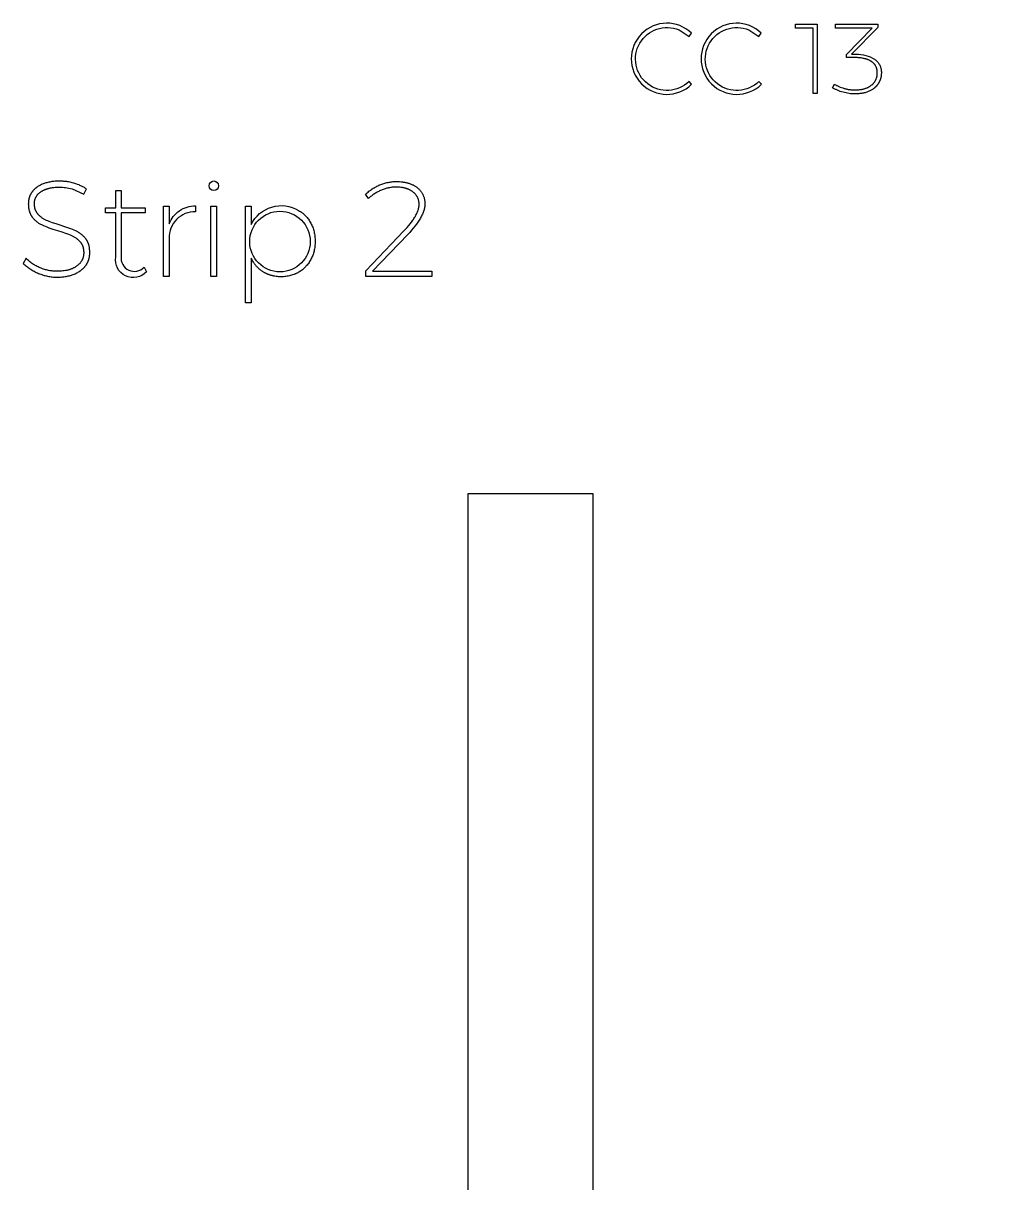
# Model space of a CAD drawing. Header units: millimetres. Extents: x -1043 to -744, y -1370 to -1206.
# Drawn here: x -899.46 to -868.99, y -1327.56 to -1291.02 of the extents above; entities that cross this region are included whole.
import ezdxf

# ---------------------------------------------------------------- set-up
doc = ezdxf.new("R2010")
doc.units = ezdxf.units.MM
doc.header["$MEASUREMENT"] = 0
doc.layers.add('Electronics$ENGRAVE1', color=5, linetype='Continuous', true_color=0x0000ff)

msp = doc.modelspace()

# ---------------------------------------------------------------- linework, layer by layer
at = {"layer": 'Electronics$ENGRAVE1'}
for points in [[(-878.786, -1291.236), (-878.47, -1291.437), (-878.392, -1291.337, 2.359226), (-878.389, -1292.948), (-878.47, -1292.857, -1.864699)], [(-876.586, -1291.236), (-876.27, -1291.437), (-876.192, -1291.337, 2.359226), (-876.189, -1292.948), (-876.27, -1292.857, -1.864699)], [(-872.624, -1292.16), (-872.611, -1292.169), (-872.598, -1292.179), (-872.586, -1292.189), (-872.574, -1292.2), (-872.562, -1292.21), (-872.551, -1292.221), (-872.54, -1292.232), (-872.53, -1292.243), (-872.52, -1292.255), (-872.51, -1292.266), (-872.501, -1292.278), (-872.493, -1292.29), (-872.484, -1292.303), (-872.477, -1292.315), (-872.469, -1292.328), (-872.462, -1292.341), (-872.456, -1292.354), (-872.45, -1292.368), (-872.444, -1292.381), (-872.439, -1292.395), (-872.434, -1292.409), (-872.429, -1292.424), (-872.425, -1292.438), (-872.422, -1292.453), (-872.419, -1292.468), (-872.416, -1292.483), (-872.413, -1292.499), (-872.412, -1292.514), (-872.41, -1292.53), (-872.409, -1292.546), (-872.408, -1292.562), (-872.408, -1292.579), (-872.409, -1292.603), (-872.41, -1292.628), (-872.412, -1292.651), (-872.414, -1292.675), (-872.416, -1292.686), (-872.418, -1292.698), (-872.42, -1292.709), (-872.422, -1292.721), (-872.425, -1292.732), (-872.427, -1292.743), (-872.43, -1292.754), (-872.433, -1292.765), (-872.436, -1292.776), (-872.44, -1292.787), (-872.444, -1292.798), (-872.447, -1292.808), (-872.451, -1292.819), (-872.456, -1292.829), (-872.46, -1292.84), (-872.465, -1292.85), (-872.469, -1292.86), (-872.474, -1292.87), (-872.479, -1292.88), (-872.485, -1292.89), (-872.49, -1292.9), (-872.496, -1292.91), (-872.502, -1292.92), (-872.508, -1292.929), (-872.515, -1292.939), (-872.521, -1292.948), (-872.528, -1292.958), (-872.535, -1292.967), (-872.542, -1292.976), (-872.549, -1292.984), (-872.556, -1292.993), (-872.564, -1293.002), (-872.572, -1293.01), (-872.579, -1293.019), (-872.588, -1293.027), (-872.596, -1293.035), (-872.604, -1293.043), (-872.613, -1293.05), (-872.621, -1293.058), (-872.63, -1293.066), (-872.639, -1293.073), (-872.649, -1293.08), (-872.658, -1293.087), (-872.668, -1293.094), (-872.687, -1293.108), (-872.708, -1293.121), (-872.729, -1293.133), (-872.751, -1293.145), (-872.773, -1293.156), (-872.796, -1293.167), (-872.82, -1293.177), (-872.844, -1293.187), (-872.869, -1293.196), (-872.894, -1293.204), (-872.92, -1293.212), (-872.946, -1293.219), (-872.973, -1293.225), (-873, -1293.231), (-873.028, -1293.236), (-873.057, -1293.24), (-873.085, -1293.243), (-873.115, -1293.246), (-873.145, -1293.249), (-873.175, -1293.25), (-873.206, -1293.251), (-873.238, -1293.252), (-873.285, -1293.251), (-873.333, -1293.248), (-873.38, -1293.244), (-873.428, -1293.238), (-873.476, -1293.231), (-873.523, -1293.222), (-873.57, -1293.211), (-873.618, -1293.199), (-873.664, -1293.185), (-873.71, -1293.17), (-873.753, -1293.153), (-873.775, -1293.145), (-873.796, -1293.136), (-873.816, -1293.127), (-873.837, -1293.117), (-873.857, -1293.108), (-873.876, -1293.098), (-873.895, -1293.087), (-873.914, -1293.077), (-873.933, -1293.066), (-873.951, -1293.055), (-873.888, -1292.942), (-873.872, -1292.952), (-873.855, -1292.963), (-873.838, -1292.972), (-873.82, -1292.982), (-873.802, -1292.991), (-873.784, -1293), (-873.766, -1293.009), (-873.747, -1293.018), (-873.728, -1293.026), (-873.709, -1293.034), (-873.669, -1293.049), (-873.628, -1293.063), (-873.586, -1293.076), (-873.565, -1293.083), (-873.544, -1293.088), (-873.522, -1293.094), (-873.501, -1293.098), (-873.479, -1293.103), (-873.458, -1293.107), (-873.436, -1293.111), (-873.415, -1293.114), (-873.393, -1293.117), (-873.371, -1293.12), (-873.35, -1293.122), (-873.328, -1293.123), (-873.306, -1293.125), (-873.284, -1293.126), (-873.263, -1293.126), (-873.241, -1293.127), (-873.2, -1293.126), (-873.161, -1293.124), (-873.123, -1293.121), (-873.086, -1293.117), (-873.068, -1293.115), (-873.051, -1293.112), (-873.033, -1293.109), (-873.016, -1293.106), (-872.999, -1293.102), (-872.982, -1293.098), (-872.965, -1293.094), (-872.949, -1293.09), (-872.933, -1293.085), (-872.918, -1293.08), (-872.902, -1293.075), (-872.887, -1293.069), (-872.872, -1293.063), (-872.857, -1293.057), (-872.843, -1293.051), (-872.829, -1293.044), (-872.815, -1293.037), (-872.802, -1293.029), (-872.788, -1293.022), (-872.775, -1293.014), (-872.763, -1293.006), (-872.75, -1292.997), (-872.738, -1292.989), (-872.726, -1292.979), (-872.714, -1292.97), (-872.703, -1292.961), (-872.692, -1292.951), (-872.681, -1292.941), (-872.671, -1292.931), (-872.662, -1292.921), (-872.652, -1292.911), (-872.643, -1292.9), (-872.634, -1292.889), (-872.626, -1292.878), (-872.618, -1292.867), (-872.61, -1292.856), (-872.603, -1292.844), (-872.596, -1292.833), (-872.59, -1292.821), (-872.584, -1292.809), (-872.578, -1292.797), (-872.573, -1292.784), (-872.568, -1292.772), (-872.563, -1292.759), (-872.559, -1292.746), (-872.555, -1292.733), (-872.551, -1292.72), (-872.548, -1292.706), (-872.546, -1292.692), (-872.543, -1292.678), (-872.541, -1292.664), (-872.539, -1292.65), (-872.538, -1292.636), (-872.537, -1292.621), (-872.537, -1292.606), (-872.537, -1292.591), (-872.537, -1292.577), (-872.537, -1292.562), (-872.538, -1292.548), (-872.539, -1292.534), (-872.541, -1292.52), (-872.543, -1292.506), (-872.545, -1292.493), (-872.548, -1292.48), (-872.551, -1292.467), (-872.555, -1292.454), (-872.559, -1292.441), (-872.563, -1292.429), (-872.567, -1292.417), (-872.572, -1292.405), (-872.577, -1292.394), (-872.583, -1292.382), (-872.589, -1292.371), (-872.595, -1292.36), (-872.602, -1292.349), (-872.609, -1292.339), (-872.617, -1292.328), (-872.625, -1292.318), (-872.633, -1292.309), (-872.641, -1292.299), (-872.65, -1292.29), (-872.659, -1292.28), (-872.669, -1292.271), (-872.679, -1292.263), (-872.689, -1292.254), (-872.7, -1292.246), (-872.711, -1292.238), (-872.723, -1292.23), (-872.735, -1292.222), (-872.747, -1292.215), (-872.759, -1292.208), (-872.772, -1292.201), (-872.785, -1292.194), (-872.798, -1292.188), (-872.811, -1292.182), (-872.825, -1292.176), (-872.839, -1292.17), (-872.854, -1292.165), (-872.869, -1292.16), (-872.884, -1292.155), (-872.899, -1292.15), (-872.915, -1292.145), (-872.931, -1292.141), (-872.947, -1292.137), (-872.963, -1292.134), (-872.98, -1292.13), (-873.015, -1292.124), (-873.05, -1292.118), (-873.087, -1292.114), (-873.125, -1292.111), (-873.165, -1292.108), (-873.205, -1292.107), (-873.247, -1292.106), (-873.51, -1292.106), (-873.51, -1292.006), (-872.696, -1291.183), (-873.851, -1291.183), (-873.851, -1291.055), (-872.521, -1291.055), (-872.521, -1291.155), (-873.347, -1291.997), (-873.206, -1292, -0.151558)], [(-895.572, -1298.854, -0.750475), (-896.541, -1298.393), (-896.541, -1296.994), (-896.865, -1296.994), (-896.865, -1296.84), (-896.541, -1296.84), (-896.541, -1296.29), (-896.37, -1296.29), (-896.37, -1296.84), (-895.615, -1296.84), (-895.615, -1296.994), (-896.37, -1296.994), (-896.37, -1298.372, 0.724121), (-895.641, -1298.709)], [(-894.533, -1296.932, -0.144787), (-894.023, -1296.78), (-894.023, -1296.964, 0.435043), (-894.851, -1297.805), (-894.851, -1299.008), (-895.03, -1299.008), (-895.03, -1296.785), (-894.851, -1296.785), (-894.851, -1297.344, -0.153652)], [(-890.774, -1296.923), (-890.743, -1296.942), (-890.714, -1296.961), (-890.685, -1296.981), (-890.658, -1297.002), (-890.644, -1297.012), (-890.631, -1297.023), (-890.618, -1297.035), (-890.605, -1297.046), (-890.592, -1297.058), (-890.58, -1297.07), (-890.567, -1297.082), (-890.555, -1297.094), (-890.544, -1297.106), (-890.532, -1297.119), (-890.521, -1297.132), (-890.509, -1297.145), (-890.488, -1297.172), (-890.467, -1297.2), (-890.447, -1297.229), (-890.428, -1297.258), (-890.409, -1297.289), (-890.392, -1297.32), (-890.375, -1297.352), (-890.36, -1297.385), (-890.345, -1297.418), (-890.332, -1297.452), (-890.32, -1297.486), (-890.308, -1297.52), (-890.298, -1297.556), (-890.289, -1297.592), (-890.281, -1297.628), (-890.274, -1297.665), (-890.268, -1297.703), (-890.264, -1297.741), (-890.26, -1297.779), (-890.257, -1297.818), (-890.256, -1297.858), (-890.255, -1297.898), (-890.256, -1297.938), (-890.257, -1297.977), (-890.26, -1298.016), (-890.264, -1298.054), (-890.268, -1298.092), (-890.274, -1298.129), (-890.281, -1298.166), (-890.289, -1298.202), (-890.298, -1298.238), (-890.308, -1298.273), (-890.32, -1298.307), (-890.332, -1298.341), (-890.345, -1298.375), (-890.36, -1298.408), (-890.375, -1298.44), (-890.392, -1298.472), (-890.409, -1298.504), (-890.427, -1298.534), (-890.447, -1298.564), (-890.467, -1298.592), (-890.487, -1298.62), (-890.509, -1298.647), (-890.532, -1298.673), (-890.543, -1298.686), (-890.555, -1298.699), (-890.567, -1298.711), (-890.579, -1298.723), (-890.591, -1298.735), (-890.604, -1298.746), (-890.617, -1298.758), (-890.63, -1298.769), (-890.657, -1298.791), (-890.684, -1298.812), (-890.712, -1298.832), (-890.741, -1298.851), (-890.771, -1298.869), (-890.787, -1298.878), (-890.802, -1298.887), (-890.818, -1298.895), (-890.833, -1298.903), (-890.849, -1298.91), (-890.865, -1298.918), (-890.881, -1298.925), (-890.897, -1298.932), (-890.914, -1298.938), (-890.93, -1298.945), (-890.963, -1298.956), (-890.997, -1298.967), (-891.032, -1298.976), (-891.067, -1298.985), (-891.102, -1298.992), (-891.138, -1298.998), (-891.175, -1299.003), (-891.212, -1299.007), (-891.249, -1299.01), (-891.288, -1299.012), (-891.326, -1299.012), (-891.366, -1299.012), (-891.406, -1299.01), (-891.445, -1299.007), (-891.483, -1299.002), (-891.521, -1298.997), (-891.558, -1298.99), (-891.577, -1298.986), (-891.595, -1298.982), (-891.613, -1298.978), (-891.631, -1298.973), (-891.649, -1298.968), (-891.666, -1298.963), (-891.684, -1298.957), (-891.701, -1298.951), (-891.718, -1298.945), (-891.735, -1298.939), (-891.752, -1298.932), (-891.768, -1298.925), (-891.785, -1298.917), (-891.801, -1298.909), (-891.817, -1298.901), (-891.833, -1298.893), (-891.849, -1298.884), (-891.865, -1298.875), (-891.881, -1298.866), (-891.896, -1298.856), (-891.911, -1298.847), (-891.926, -1298.837), (-891.941, -1298.826), (-891.955, -1298.816), (-891.97, -1298.805), (-891.984, -1298.794), (-891.998, -1298.783), (-892.011, -1298.771), (-892.025, -1298.76), (-892.038, -1298.748), (-892.051, -1298.735), (-892.063, -1298.723), (-892.076, -1298.711), (-892.088, -1298.698), (-892.1, -1298.685), (-892.112, -1298.671), (-892.124, -1298.658), (-892.135, -1298.644), (-892.146, -1298.63), (-892.157, -1298.616), (-892.167, -1298.601), (-892.178, -1298.587), (-892.188, -1298.572), (-892.198, -1298.557), (-892.217, -1298.526), (-892.235, -1298.494), (-892.253, -1298.461), (-892.269, -1298.428), (-892.269, -1299.836), (-892.449, -1299.836), (-892.449, -1296.785), (-892.269, -1296.785), (-892.269, -1297.369, -0.441654)]]:
    msp.add_lwpolyline(points, format="xyb", close=True, dxfattribs=at)
for points in [[(-875.118, -1291.055), (-874.43, -1291.055), (-874.43, -1293.242), (-874.558, -1293.242), (-874.558, -1291.183), (-875.118, -1291.183)], [(-897.911, -1296.243), (-897.54, -1296.405), (-897.459, -1296.243), (-897.48, -1296.229), (-897.502, -1296.216), (-897.525, -1296.203), (-897.547, -1296.19), (-897.571, -1296.178), (-897.595, -1296.166), (-897.619, -1296.154), (-897.644, -1296.143), (-897.669, -1296.132), (-897.694, -1296.121), (-897.747, -1296.101), (-897.801, -1296.083), (-897.858, -1296.066), (-897.915, -1296.05), (-897.972, -1296.037), (-898.028, -1296.025), (-898.057, -1296.02), (-898.085, -1296.016), (-898.114, -1296.012), (-898.142, -1296.009), (-898.17, -1296.006), (-898.199, -1296.004), (-898.227, -1296.002), (-898.255, -1296), (-898.284, -1296), (-898.312, -1295.999), (-898.348, -1296), (-898.384, -1296.001), (-898.418, -1296.002), (-898.453, -1296.005), (-898.487, -1296.008), (-898.52, -1296.012), (-898.553, -1296.016), (-898.586, -1296.021), (-898.618, -1296.027), (-898.649, -1296.034), (-898.68, -1296.041), (-898.71, -1296.049), (-898.74, -1296.057), (-898.769, -1296.066), (-898.798, -1296.076), (-898.826, -1296.087), (-898.854, -1296.098), (-898.881, -1296.11), (-898.907, -1296.122), (-898.932, -1296.135), (-898.956, -1296.149), (-898.98, -1296.163), (-899.003, -1296.178), (-899.014, -1296.185), (-899.025, -1296.193), (-899.035, -1296.201), (-899.046, -1296.209), (-899.056, -1296.217), (-899.066, -1296.225), (-899.076, -1296.234), (-899.086, -1296.242), (-899.095, -1296.251), (-899.105, -1296.26), (-899.114, -1296.269), (-899.123, -1296.278), (-899.131, -1296.288), (-899.14, -1296.297), (-899.148, -1296.307), (-899.156, -1296.317), (-899.164, -1296.326), (-899.172, -1296.337), (-899.179, -1296.347), (-899.187, -1296.357), (-899.194, -1296.367), (-899.2, -1296.378), (-899.207, -1296.388), (-899.213, -1296.399), (-899.219, -1296.41), (-899.225, -1296.421), (-899.231, -1296.432), (-899.236, -1296.443), (-899.241, -1296.454), (-899.246, -1296.465), (-899.251, -1296.477), (-899.255, -1296.488), (-899.259, -1296.5), (-899.263, -1296.511), (-899.267, -1296.523), (-899.27, -1296.535), (-899.273, -1296.547), (-899.276, -1296.559), (-899.279, -1296.571), (-899.282, -1296.584), (-899.284, -1296.596), (-899.286, -1296.609), (-899.288, -1296.621), (-899.289, -1296.634), (-899.291, -1296.647), (-899.292, -1296.66), (-899.292, -1296.672), (-899.293, -1296.686), (-899.293, -1296.699), (-899.294, -1296.712), (-899.293, -1296.744), (-899.292, -1296.776), (-899.289, -1296.806), (-899.287, -1296.821), (-899.286, -1296.836), (-899.284, -1296.851), (-899.281, -1296.865), (-899.279, -1296.879), (-899.276, -1296.893), (-899.273, -1296.907), (-899.269, -1296.921), (-899.266, -1296.935), (-899.262, -1296.948), (-899.258, -1296.961), (-899.254, -1296.974), (-899.249, -1296.987), (-899.244, -1296.999), (-899.239, -1297.011), (-899.234, -1297.024), (-899.228, -1297.036), (-899.223, -1297.047), (-899.217, -1297.059), (-899.21, -1297.07), (-899.204, -1297.081), (-899.197, -1297.092), (-899.19, -1297.103), (-899.183, -1297.114), (-899.175, -1297.124), (-899.168, -1297.135), (-899.152, -1297.154), (-899.135, -1297.174), (-899.118, -1297.193), (-899.101, -1297.211), (-899.084, -1297.228), (-899.065, -1297.245), (-899.047, -1297.261), (-899.028, -1297.277), (-899.008, -1297.292), (-898.989, -1297.306), (-898.968, -1297.32), (-898.948, -1297.333), (-898.926, -1297.346), (-898.905, -1297.358), (-898.883, -1297.369), (-898.86, -1297.38), (-898.813, -1297.401), (-898.762, -1297.422), (-898.707, -1297.444), (-898.648, -1297.466), (-898.518, -1297.511), (-898.372, -1297.557), (-898.242, -1297.597), (-898.126, -1297.636), (-898.023, -1297.674), (-897.977, -1297.692), (-897.934, -1297.711), (-897.914, -1297.72), (-897.894, -1297.73), (-897.875, -1297.74), (-897.856, -1297.75), (-897.837, -1297.762), (-897.819, -1297.773), (-897.801, -1297.785), (-897.783, -1297.798), (-897.766, -1297.81), (-897.75, -1297.824), (-897.734, -1297.838), (-897.718, -1297.852), (-897.703, -1297.867), (-897.688, -1297.882), (-897.673, -1297.897), (-897.659, -1297.913), (-897.652, -1297.922), (-897.646, -1297.93), (-897.639, -1297.938), (-897.633, -1297.947), (-897.627, -1297.956), (-897.621, -1297.965), (-897.616, -1297.974), (-897.611, -1297.983), (-897.605, -1297.993), (-897.601, -1298.002), (-897.596, -1298.012), (-897.591, -1298.022), (-897.587, -1298.032), (-897.583, -1298.042), (-897.579, -1298.053), (-897.576, -1298.063), (-897.573, -1298.074), (-897.569, -1298.085), (-897.566, -1298.096), (-897.564, -1298.107), (-897.561, -1298.118), (-897.559, -1298.13), (-897.557, -1298.141), (-897.555, -1298.153), (-897.553, -1298.165), (-897.552, -1298.177), (-897.551, -1298.189), (-897.55, -1298.202), (-897.549, -1298.214), (-897.549, -1298.227), (-897.548, -1298.253), (-897.548, -1298.269), (-897.549, -1298.286), (-897.55, -1298.302), (-897.552, -1298.318), (-897.554, -1298.334), (-897.556, -1298.35), (-897.559, -1298.365), (-897.562, -1298.38), (-897.566, -1298.395), (-897.57, -1298.41), (-897.575, -1298.425), (-897.58, -1298.439), (-897.585, -1298.453), (-897.591, -1298.467), (-897.598, -1298.481), (-897.605, -1298.494), (-897.612, -1298.508), (-897.62, -1298.521), (-897.628, -1298.533), (-897.636, -1298.546), (-897.646, -1298.559), (-897.655, -1298.571), (-897.665, -1298.583), (-897.675, -1298.595), (-897.686, -1298.606), (-897.697, -1298.618), (-897.709, -1298.629), (-897.721, -1298.64), (-897.734, -1298.651), (-897.747, -1298.661), (-897.76, -1298.671), (-897.774, -1298.681), (-897.789, -1298.691), (-897.803, -1298.701), (-897.818, -1298.71), (-897.833, -1298.719), (-897.849, -1298.728), (-897.865, -1298.736), (-897.881, -1298.744), (-897.898, -1298.751), (-897.914, -1298.759), (-897.932, -1298.766), (-897.949, -1298.773), (-897.967, -1298.779), (-897.985, -1298.785), (-898.003, -1298.791), (-898.022, -1298.796), (-898.041, -1298.801), (-898.06, -1298.806), (-898.08, -1298.811), (-898.1, -1298.815), (-898.12, -1298.819), (-898.162, -1298.826), (-898.205, -1298.831), (-898.249, -1298.836), (-898.294, -1298.839), (-898.341, -1298.841), (-898.389, -1298.841), (-898.422, -1298.841), (-898.455, -1298.84), (-898.488, -1298.838), (-898.521, -1298.835), (-898.554, -1298.831), (-898.587, -1298.826), (-898.62, -1298.821), (-898.653, -1298.814), (-898.686, -1298.807), (-898.72, -1298.799), (-898.753, -1298.79), (-898.786, -1298.78), (-898.819, -1298.77), (-898.852, -1298.758), (-898.885, -1298.746), (-898.918, -1298.733), (-898.951, -1298.719), (-898.983, -1298.704), (-899.014, -1298.689), (-899.045, -1298.673), (-899.075, -1298.657), (-899.104, -1298.639), (-899.133, -1298.622), (-899.161, -1298.603), (-899.189, -1298.584), (-899.215, -1298.564), (-899.241, -1298.544), (-899.267, -1298.523), (-899.292, -1298.501), (-899.316, -1298.479), (-899.339, -1298.455), (-899.362, -1298.432), (-899.456, -1298.59), (-899.431, -1298.614), (-899.405, -1298.638), (-899.379, -1298.661), (-899.352, -1298.683), (-899.324, -1298.705), (-899.296, -1298.726), (-899.267, -1298.747), (-899.237, -1298.767), (-899.206, -1298.786), (-899.175, -1298.805), (-899.143, -1298.823), (-899.111, -1298.841), (-899.078, -1298.858), (-899.044, -1298.874), (-899.009, -1298.89), (-898.973, -1298.906), (-898.938, -1298.92), (-898.902, -1298.934), (-898.866, -1298.946), (-898.83, -1298.958), (-898.794, -1298.969), (-898.758, -1298.978), (-898.722, -1298.987), (-898.685, -1298.995), (-898.649, -1299.002), (-898.613, -1299.008), (-898.576, -1299.013), (-898.54, -1299.018), (-898.503, -1299.021), (-898.467, -1299.023), (-898.43, -1299.025), (-898.393, -1299.025), (-898.354, -1299.025), (-898.316, -1299.023), (-898.279, -1299.022), (-898.242, -1299.019), (-898.206, -1299.016), (-898.17, -1299.011), (-898.135, -1299.007), (-898.101, -1299.001), (-898.067, -1298.995), (-898.034, -1298.987), (-898.001, -1298.98), (-897.969, -1298.971), (-897.938, -1298.962), (-897.907, -1298.951), (-897.876, -1298.941), (-897.847, -1298.929), (-897.818, -1298.917), (-897.79, -1298.904), (-897.763, -1298.89), (-897.736, -1298.876), (-897.711, -1298.861), (-897.686, -1298.846), (-897.662, -1298.829), (-897.65, -1298.821), (-897.639, -1298.813), (-897.628, -1298.804), (-897.617, -1298.795), (-897.606, -1298.786), (-897.595, -1298.777), (-897.585, -1298.768), (-897.575, -1298.759), (-897.565, -1298.749), (-897.555, -1298.739), (-897.545, -1298.729), (-897.536, -1298.719), (-897.527, -1298.709), (-897.518, -1298.699), (-897.509, -1298.688), (-897.501, -1298.678), (-897.492, -1298.667), (-897.484, -1298.656), (-897.476, -1298.645), (-897.469, -1298.634), (-897.461, -1298.622), (-897.454, -1298.611), (-897.447, -1298.599), (-897.441, -1298.588), (-897.434, -1298.576), (-897.428, -1298.564), (-897.422, -1298.552), (-897.417, -1298.54), (-897.411, -1298.528), (-897.406, -1298.516), (-897.401, -1298.503), (-897.397, -1298.491), (-897.392, -1298.478), (-897.388, -1298.465), (-897.384, -1298.453), (-897.381, -1298.44), (-897.377, -1298.427), (-897.374, -1298.414), (-897.371, -1298.4), (-897.369, -1298.387), (-897.366, -1298.374), (-897.364, -1298.36), (-897.362, -1298.347), (-897.361, -1298.333), (-897.359, -1298.319), (-897.358, -1298.305), (-897.357, -1298.291), (-897.357, -1298.277), (-897.356, -1298.263), (-897.356, -1298.248), (-897.357, -1298.216), (-897.358, -1298.184), (-897.361, -1298.153), (-897.362, -1298.137), (-897.364, -1298.122), (-897.366, -1298.107), (-897.369, -1298.093), (-897.371, -1298.078), (-897.374, -1298.064), (-897.377, -1298.05), (-897.381, -1298.036), (-897.384, -1298.022), (-897.388, -1298.008), (-897.392, -1297.995), (-897.397, -1297.982), (-897.401, -1297.969), (-897.406, -1297.956), (-897.411, -1297.943), (-897.417, -1297.931), (-897.422, -1297.919), (-897.428, -1297.907), (-897.434, -1297.895), (-897.441, -1297.883), (-897.447, -1297.872), (-897.454, -1297.86), (-897.461, -1297.849), (-897.469, -1297.838), (-897.476, -1297.828), (-897.484, -1297.817), (-897.5, -1297.797), (-897.517, -1297.777), (-897.534, -1297.758), (-897.552, -1297.739), (-897.57, -1297.721), (-897.589, -1297.704), (-897.608, -1297.687), (-897.627, -1297.671), (-897.647, -1297.656), (-897.667, -1297.641), (-897.688, -1297.627), (-897.71, -1297.613), (-897.732, -1297.6), (-897.754, -1297.588), (-897.777, -1297.577), (-897.8, -1297.566), (-897.849, -1297.544), (-897.901, -1297.523), (-897.957, -1297.501), (-898.016, -1297.479), (-898.146, -1297.435), (-898.291, -1297.391), (-898.42, -1297.349), (-898.536, -1297.309), (-898.637, -1297.271), (-898.682, -1297.253), (-898.724, -1297.235), (-898.744, -1297.226), (-898.763, -1297.216), (-898.782, -1297.206), (-898.801, -1297.196), (-898.819, -1297.185), (-898.837, -1297.174), (-898.854, -1297.162), (-898.871, -1297.15), (-898.888, -1297.137), (-898.904, -1297.124), (-898.92, -1297.111), (-898.935, -1297.097), (-898.95, -1297.082), (-898.965, -1297.067), (-898.979, -1297.052), (-898.993, -1297.036), (-898.999, -1297.028), (-899.006, -1297.02), (-899.012, -1297.012), (-899.018, -1297.003), (-899.024, -1296.994), (-899.03, -1296.986), (-899.035, -1296.977), (-899.04, -1296.968), (-899.045, -1296.958), (-899.05, -1296.949), (-899.055, -1296.939), (-899.059, -1296.93), (-899.063, -1296.92), (-899.067, -1296.91), (-899.071, -1296.899), (-899.074, -1296.889), (-899.078, -1296.879), (-899.081, -1296.868), (-899.084, -1296.857), (-899.086, -1296.846), (-899.089, -1296.835), (-899.091, -1296.824), (-899.093, -1296.813), (-899.095, -1296.801), (-899.096, -1296.789), (-899.098, -1296.778), (-899.099, -1296.766), (-899.1, -1296.754), (-899.101, -1296.741), (-899.101, -1296.729), (-899.101, -1296.704), (-899.101, -1296.689), (-899.101, -1296.675), (-899.1, -1296.66), (-899.098, -1296.646), (-899.096, -1296.632), (-899.094, -1296.619), (-899.091, -1296.605), (-899.088, -1296.592), (-899.085, -1296.579), (-899.081, -1296.566), (-899.076, -1296.553), (-899.071, -1296.541), (-899.066, -1296.528), (-899.061, -1296.516), (-899.055, -1296.504), (-899.048, -1296.492), (-899.041, -1296.481), (-899.034, -1296.469), (-899.026, -1296.458), (-899.018, -1296.447), (-899.01, -1296.436), (-899.001, -1296.425), (-898.991, -1296.415), (-898.981, -1296.404), (-898.971, -1296.394), (-898.961, -1296.384), (-898.95, -1296.374), (-898.938, -1296.365), (-898.926, -1296.355), (-898.914, -1296.346), (-898.901, -1296.337), (-898.888, -1296.328), (-898.875, -1296.319), (-898.861, -1296.311), (-898.847, -1296.303), (-898.833, -1296.295), (-898.818, -1296.287), (-898.803, -1296.28), (-898.788, -1296.273), (-898.773, -1296.266), (-898.757, -1296.26), (-898.741, -1296.254), (-898.725, -1296.248), (-898.708, -1296.242), (-898.692, -1296.237), (-898.674, -1296.232), (-898.657, -1296.227), (-898.64, -1296.222), (-898.622, -1296.218), (-898.604, -1296.214), (-898.566, -1296.207), (-898.528, -1296.201), (-898.489, -1296.196), (-898.448, -1296.192), (-898.407, -1296.189), (-898.364, -1296.188), (-898.321, -1296.187), (-898.27, -1296.188), (-898.22, -1296.191), (-898.169, -1296.195), (-898.118, -1296.201), (-898.066, -1296.209), (-898.015, -1296.218), (-897.963, -1296.23)], [(-886.581, -1298.833), (-886.581, -1299.008), (-888.659, -1299.008), (-888.655, -1298.824), (-887.456, -1297.57), (-887.402, -1297.513), (-887.351, -1297.457), (-887.302, -1297.401), (-887.257, -1297.345), (-887.215, -1297.289), (-887.176, -1297.233), (-887.157, -1297.205), (-887.139, -1297.177), (-887.122, -1297.149), (-887.106, -1297.122), (-887.09, -1297.094), (-887.076, -1297.067), (-887.062, -1297.041), (-887.05, -1297.015), (-887.038, -1296.989), (-887.028, -1296.964), (-887.018, -1296.939), (-887.01, -1296.915), (-887.002, -1296.891), (-886.996, -1296.868), (-886.993, -1296.856), (-886.99, -1296.845), (-886.988, -1296.834), (-886.986, -1296.822), (-886.984, -1296.811), (-886.982, -1296.801), (-886.981, -1296.79), (-886.98, -1296.779), (-886.979, -1296.769), (-886.978, -1296.758), (-886.978, -1296.748), (-886.978, -1296.738), (-886.978, -1296.722), (-886.978, -1296.706), (-886.979, -1296.691), (-886.981, -1296.675), (-886.983, -1296.66), (-886.985, -1296.645), (-886.987, -1296.631), (-886.99, -1296.616), (-886.993, -1296.602), (-886.997, -1296.588), (-887.001, -1296.574), (-887.006, -1296.561), (-887.01, -1296.548), (-887.016, -1296.534), (-887.021, -1296.522), (-887.027, -1296.509), (-887.034, -1296.496), (-887.041, -1296.484), (-887.048, -1296.472), (-887.055, -1296.46), (-887.063, -1296.448), (-887.072, -1296.437), (-887.08, -1296.426), (-887.089, -1296.415), (-887.099, -1296.404), (-887.109, -1296.393), (-887.119, -1296.383), (-887.13, -1296.373), (-887.141, -1296.363), (-887.152, -1296.353), (-887.164, -1296.344), (-887.176, -1296.334), (-887.189, -1296.325), (-887.202, -1296.317), (-887.215, -1296.308), (-887.228, -1296.3), (-887.242, -1296.292), (-887.256, -1296.284), (-887.27, -1296.277), (-887.284, -1296.27), (-887.299, -1296.263), (-887.314, -1296.257), (-887.329, -1296.251), (-887.345, -1296.245), (-887.361, -1296.239), (-887.377, -1296.234), (-887.394, -1296.229), (-887.41, -1296.224), (-887.427, -1296.22), (-887.445, -1296.215), (-887.462, -1296.211), (-887.48, -1296.208), (-887.498, -1296.205), (-887.517, -1296.202), (-887.554, -1296.196), (-887.593, -1296.192), (-887.633, -1296.189), (-887.674, -1296.188), (-887.716, -1296.187), (-887.744, -1296.188), (-887.772, -1296.189), (-887.799, -1296.191), (-887.827, -1296.193), (-887.855, -1296.197), (-887.883, -1296.201), (-887.911, -1296.206), (-887.939, -1296.211), (-887.968, -1296.218), (-887.996, -1296.225), (-888.024, -1296.233), (-888.052, -1296.241), (-888.081, -1296.251), (-888.109, -1296.261), (-888.138, -1296.272), (-888.166, -1296.283), (-888.195, -1296.295), (-888.223, -1296.308), (-888.25, -1296.322), (-888.277, -1296.336), (-888.304, -1296.35), (-888.331, -1296.366), (-888.357, -1296.381), (-888.382, -1296.398), (-888.408, -1296.415), (-888.432, -1296.432), (-888.457, -1296.45), (-888.481, -1296.469), (-888.505, -1296.488), (-888.528, -1296.508), (-888.551, -1296.529), (-888.574, -1296.55), (-888.663, -1296.409), (-888.639, -1296.386), (-888.613, -1296.363), (-888.588, -1296.342), (-888.562, -1296.32), (-888.535, -1296.3), (-888.508, -1296.28), (-888.481, -1296.261), (-888.453, -1296.242), (-888.424, -1296.224), (-888.395, -1296.207), (-888.366, -1296.19), (-888.336, -1296.174), (-888.306, -1296.159), (-888.276, -1296.144), (-888.245, -1296.13), (-888.213, -1296.117), (-888.181, -1296.104), (-888.15, -1296.092), (-888.118, -1296.081), (-888.086, -1296.071), (-888.054, -1296.062), (-888.022, -1296.053), (-887.99, -1296.045), (-887.958, -1296.038), (-887.925, -1296.032), (-887.893, -1296.027), (-887.861, -1296.022), (-887.829, -1296.019), (-887.796, -1296.016), (-887.764, -1296.014), (-887.731, -1296.013), (-887.699, -1296.012), (-887.647, -1296.013), (-887.597, -1296.015), (-887.548, -1296.019), (-887.501, -1296.024), (-887.478, -1296.027), (-887.455, -1296.031), (-887.432, -1296.035), (-887.41, -1296.039), (-887.388, -1296.044), (-887.366, -1296.049), (-887.345, -1296.054), (-887.324, -1296.06), (-887.304, -1296.066), (-887.284, -1296.073), (-887.264, -1296.08), (-887.245, -1296.087), (-887.225, -1296.095), (-887.207, -1296.103), (-887.188, -1296.111), (-887.17, -1296.12), (-887.152, -1296.129), (-887.135, -1296.139), (-887.118, -1296.149), (-887.101, -1296.159), (-887.085, -1296.17), (-887.069, -1296.181), (-887.053, -1296.192), (-887.037, -1296.204), (-887.023, -1296.216), (-887.008, -1296.229), (-886.994, -1296.241), (-886.98, -1296.254), (-886.967, -1296.267), (-886.955, -1296.281), (-886.943, -1296.295), (-886.931, -1296.309), (-886.92, -1296.323), (-886.909, -1296.337), (-886.899, -1296.352), (-886.889, -1296.367), (-886.88, -1296.382), (-886.871, -1296.398), (-886.863, -1296.413), (-886.855, -1296.429), (-886.848, -1296.446), (-886.841, -1296.462), (-886.834, -1296.479), (-886.828, -1296.496), (-886.823, -1296.513), (-886.818, -1296.531), (-886.813, -1296.549), (-886.809, -1296.567), (-886.806, -1296.585), (-886.803, -1296.604), (-886.8, -1296.622), (-886.798, -1296.642), (-886.796, -1296.661), (-886.795, -1296.681), (-886.794, -1296.7), (-886.794, -1296.721), (-886.794, -1296.733), (-886.795, -1296.745), (-886.795, -1296.758), (-886.796, -1296.77), (-886.798, -1296.783), (-886.799, -1296.796), (-886.801, -1296.809), (-886.803, -1296.822), (-886.806, -1296.835), (-886.808, -1296.848), (-886.811, -1296.862), (-886.815, -1296.875), (-886.818, -1296.889), (-886.822, -1296.903), (-886.83, -1296.93), (-886.84, -1296.958), (-886.851, -1296.987), (-886.863, -1297.016), (-886.876, -1297.045), (-886.89, -1297.075), (-886.905, -1297.105), (-886.922, -1297.136), (-886.939, -1297.167), (-886.958, -1297.198), (-886.977, -1297.229), (-887.019, -1297.292), (-887.063, -1297.356), (-887.111, -1297.42), (-887.162, -1297.484), (-887.217, -1297.549), (-887.275, -1297.615), (-887.336, -1297.681), (-888.446, -1298.833)], [(-893.537, -1296.785), (-893.362, -1296.785), (-893.362, -1299.008), (-893.537, -1299.008)], [(-885.434, -1305.843), (-881.507, -1305.843), (-881.507, -1340.744), (-868.991, -1340.744), (-868.991, -1344.303), (-885.434, -1344.303)]]:
    msp.add_lwpolyline(points, close=True, dxfattribs=at)
for centre, radius in [((-893.447, -1296.147), 0.152), ((-891.363, -1297.904), 0.954)]:
    msp.add_circle(centre, radius, dxfattribs=at)

doc.saveas('drawing.dxf')
